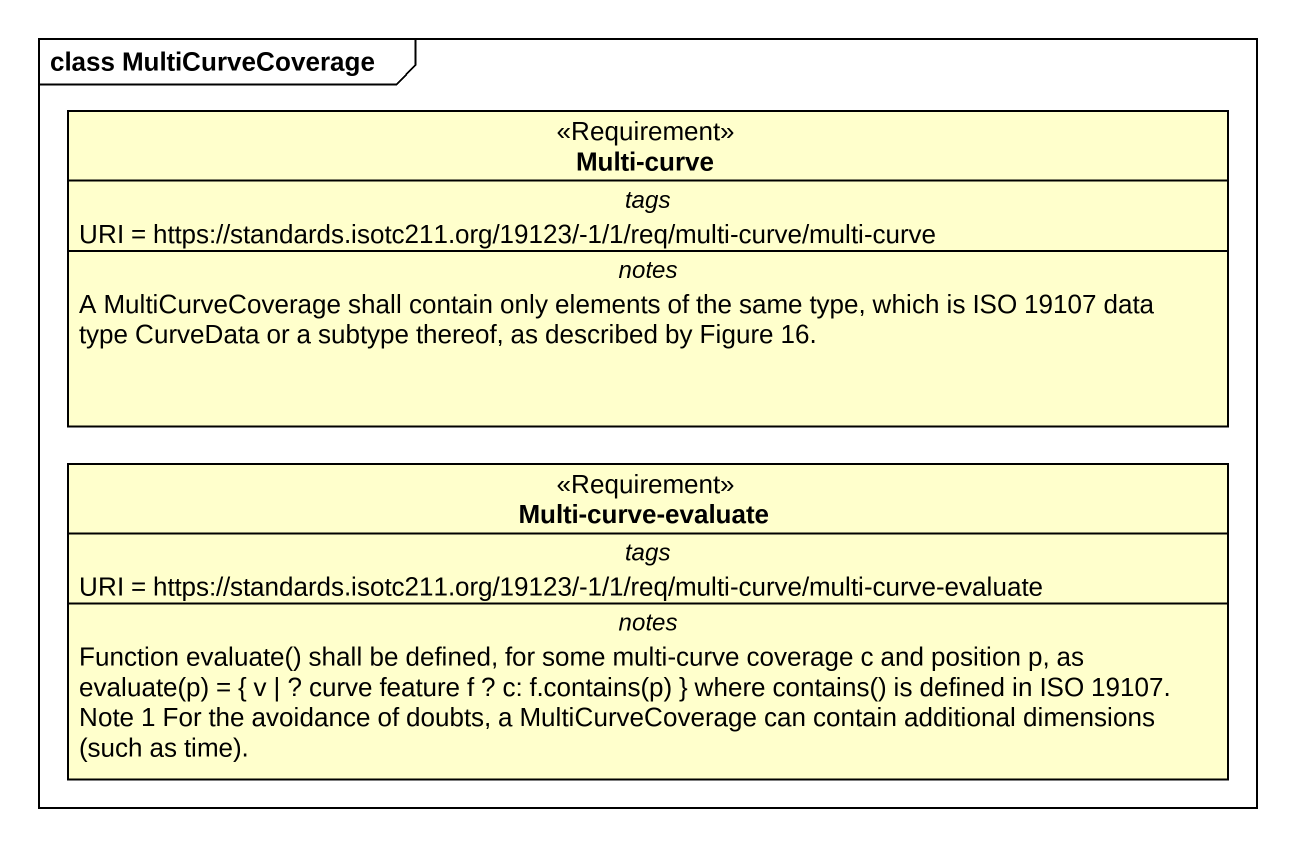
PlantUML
@startuml
mainframe class MultiCurveCoverage
hide circle
hide empty members
class "Multi-curve" as Multi_curve <<Requirement>> {
  -- tags --
  URI = https://standards.isotc211.org/19123/-1/1/req/multi-curve/multi-curve
  -- notes --
  A MultiCurveCoverage shall contain only elements of the same type, which is ISO 19107 data type CurveData or a subtype thereof, as described by Figure 16.
}
class "Multi-curve-evaluate" as Multi_curve_evaluate <<Requirement>> {
  -- tags --
  URI = https://standards.isotc211.org/19123/-1/1/req/multi-curve/multi-curve-evaluate
  -- notes --
  {field} Function evaluate() shall be defined, for some multi-curve coverage c and position p, as
  {field} evaluate(p) = { v | ? curve feature f ? c: f.contains(p) } where contains() is defined in ISO 19107.
  {field} Note 1 For the avoidance of doubts, a MultiCurveCoverage can contain additional dimensions (such as time).
}
@enduml
